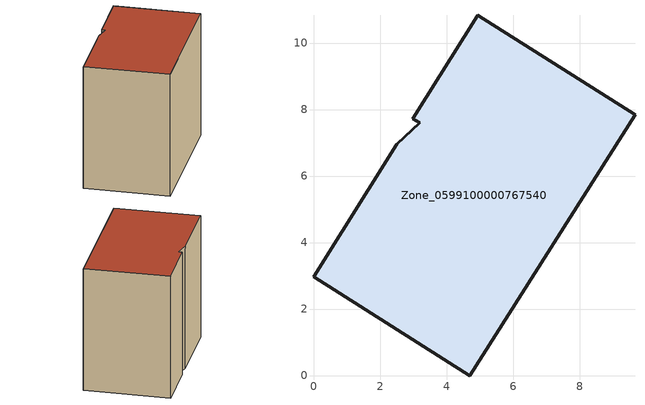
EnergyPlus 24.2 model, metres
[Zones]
Zone_0599100000767540
 floor ground (C_G): 4.94,10.83 9.67,7.84 4.7,0 0,2.98 2.5,6.95 3.19,7.61 2.99,7.73 z1.57
 wall outside (C_F): 9.67,7.84 4.94,10.83 2.99,7.73 3.19,7.61 2.5,6.95 0,2.98 4.7,0 9.67,7.84 z1.57:9.99
 roof outside (C_R): 3.19,7.61 2.5,6.95 0,2.98 4.7,0 9.67,7.84 4.94,10.83 2.99,7.73 z9.99
[BUILDING]
Pand.0599100000767540: North Axis=0; Terrain=City; Loads Convergence Tolerance Value=0.04; Temperature Convergence Tolerance Value=0.4; Solar Distribution=FullExterior; Maximum Number of Warmup Days=25; Minimum Number of Warmup Days=1
[Site:Location]
Rotterdam.The.Hague.AP_ZH_NLD Design_Conditions: Latitude=51.96; Longitude=4.45; Time Zone=1; Elevation=-4.5
[SITE:GROUNDTEMPERATURE:BUILDINGSURFACE]
18, 18, 18, 18, 18, 18, 18, 18, 18, 18, 18, 18
[MATERIAL] Thermal Absorptance=0.9; Solar Absorptance=0.7; Visible Absorptance=0.7
Name | Roughness | Thickness | Conductivity | Density | Specific Heat
G.TC.2006-2014 | MediumSmooth | 0.15 | 0.06 | 540 | 1210
F.TC.2006-2014 | Rough | 0.3 | 0.12 | 1920 | 840
R.TC.2006-2014 | MediumRough | 0.2 | 0.08 | 1500 | 1000
[CONSTRUCTION]
C_G: G.TC.2006-2014
C_F: F.TC.2006-2014
C_R: R.TC.2006-2014
[ZONE]
Zone_0599100000767540: Type=1; Multiplier=1; Ceiling Height=Autocalculate; Volume=Autocalculate; Floor Area=autocalculate; Part of Total Floor Area=Yes
[ZONEINFILTRATION:DESIGNFLOWRATE]
Infil_Zone_0599100000767540: Zone or ZoneList or Space or SpaceList=Zone_0599100000767540; Schedule=AlwaysOn; Design Flow Rate Calculation Method=Flow/Area; Flow Rate per Floor Area=0.0015; Constant Term Coefficient=1; Temperature Term Coefficient=0; Velocity Term Coefficient=0; Velocity Squared Term Coefficient=0
[HVACTEMPLATE:ZONE:IDEALLOADSAIRSYSTEM]
Zone_0599100000767540: Maximum Heating Supply Air Temperature=50; Minimum Cooling Supply Air Temperature=13; Maximum Heating Supply Air Humidity Ratio=0.0156; Minimum Cooling Supply Air Humidity Ratio=0.0077; Heating Limit=NoLimit; Cooling Limit=NoLimit; Dehumidification Control Type=ConstantSensibleHeatRatio; Cooling Sensible Heat Ratio=0.7; Dehumidification Setpoint=60; Humidification Control Type=None; Humidification Setpoint=30; Outdoor Air Method=None; Outdoor Air Flow Rate per Person=0.00944; Outdoor Air Flow Rate per Zone Floor Area=0; Outdoor Air Flow Rate per Zone=0; Demand Controlled Ventilation Type=None; Outdoor Air Economizer Type=NoEconomizer; Heat Recovery Type=None; Sensible Heat Recovery Effectiveness=0.7; Latent Heat Recovery Effectiveness=0.65
[ZONECONTROL:THERMOSTAT]
ThermostatControl_Zone_0599100000767540: Zone or ZoneList=Zone_0599100000767540; Control Type Schedule=DualSetpointControlType; Control 1=Thermostat_Zone_0599100000767540; Temperature Difference Between Cutout And Setpoint=0
[THERMOSTATSETPOINT:DUALSETPOINT]
Thermostat_Zone_0599100000767540: Heating Setpoint Temperature Schedule=HeatingSetpoint_Zone_0599100000767540; Cooling Setpoint Temperature Schedule=CoolingSetpoint_Zone_0599100000767540
[SCHEDULE:COMPACT]
HeatingSetpoint_Zone_0599100000767540: Through: 12/31, For: AllDays, Until: 24:00, 21
CoolingSetpoint_Zone_0599100000767540: Through: 12/31, For: AllDays, Until: 24:00, 24
DualSetpointControlType: Through: 12/31, For: AllDays, Until: 24:00, 4
AlwaysOn: Through: 12/31, For: AllDays, Until: 24:00, 1
